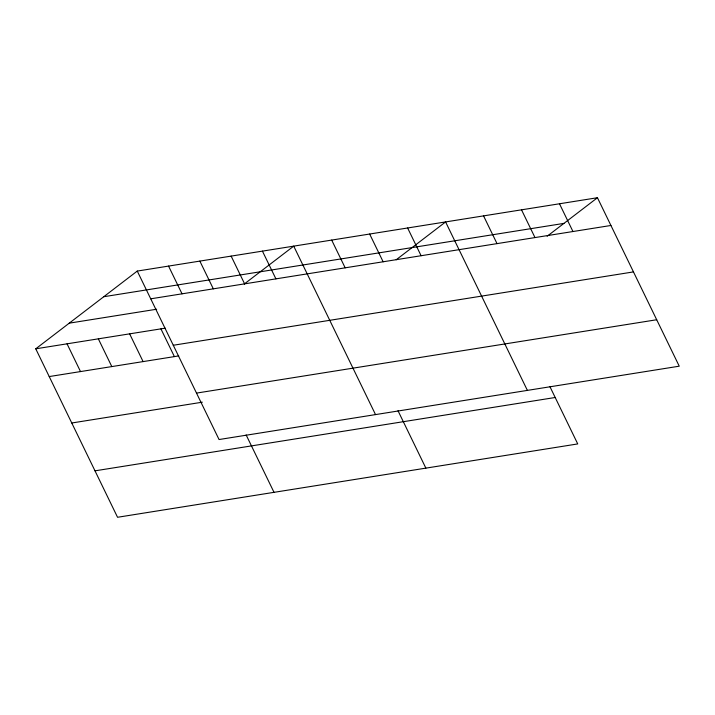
<?xml version="1.0" encoding="UTF-8"?>
<svg xmlns="http://www.w3.org/2000/svg" width="715" height="715" viewBox="0 0 715 715"><rect width="100%" height="100%" fill="white"/><g stroke="black" fill="none" stroke-linecap="round" stroke-linejoin="round"><path stroke-width="1.07" d="M549.871 386.529L577.738 443.926L117.546 517.276L35.75 348.813L137.262 271.074L597.454 197.724L679.25 366.187L219.058 439.537L137.262 271.074M244.298 283.989L293.722 246.139L375.527 414.593M396.164 259.786L445.588 221.936L527.384 390.39M547.136 236.254L597.454 197.724M103.764 296.725L563.947 223.384M150.731 298.816L610.923 225.475M69.248 323.162L156.657 309.229M35.75 348.813L165.237 328.176M173.28 345.256L633.472 271.906M49.228 376.564L178.714 355.918M196.518 393.098L656.701 319.748M71.768 422.994L202.336 402.188M95.006 470.836L555.189 397.495M559.488 203.775L572.956 231.526M521.521 209.826L534.99 237.577M483.555 215.876L497.023 243.627M407.622 227.987L421.099 255.729M369.655 234.037L383.133 261.779M331.689 240.088L345.166 267.83M398.005 410.732L425.872 468.128M262.432 251.126L275.91 278.868M231.142 256.113L244.61 283.855M199.851 261.1L213.32 288.842M168.552 266.087L182.03 293.829M246.139 434.935L274.015 492.331M160.92 328.864L174.397 356.606M129.63 333.851L143.098 361.593M98.339 338.839L111.808 366.581M67.04 343.826L80.518 371.568"/></g></svg>
